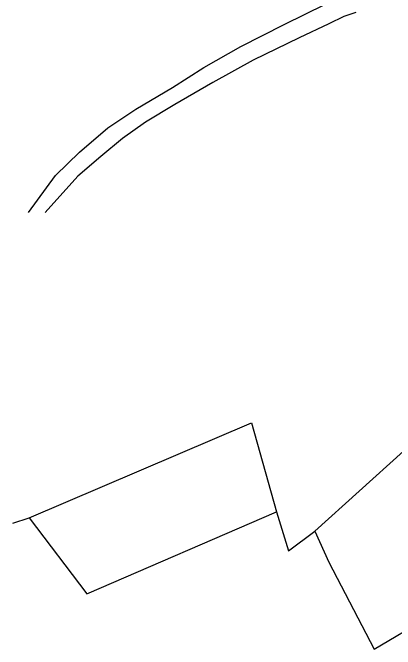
# Model space of a CAD drawing. Header units: millimetres. Extents: x 605783 to 610162, y 1302882 to 1324269.
# Drawn here: x 607568.9 to 607840.4, y 1323457.8 to 1323909.9 of the extents above; entities that cross this region are included whole.
import ezdxf

# ---------------------------------------------------------------- set-up
doc = ezdxf.new("R2010")
doc.units = ezdxf.units.MM
doc.layers.add('2', color=7, linetype='Continuous')

msp = doc.modelspace()

# ---------------------------------------------------------------- linework, layer by layer
at = {"layer": '2', "color": 1, "linetype": 'Continuous'}
for p, q in [((607783.349, 1323541.731), (607846.161, 1323598.585)), ((607621.468, 1323497.203), (607756.179, 1323555.491)), ((607568.931, 1323547.341), (607580.622, 1323551.139)), ((607580.622, 1323551.139), (607621.468, 1323497.203)), ((607783.349, 1323541.731), (607793.234, 1323519.606)), ((607793.234, 1323519.606), (607825.434, 1323457.801))]:
    msp.add_line(p, q, dxfattribs=at)
for points in [[(607580.058, 1323768.041), (607599.185, 1323794.331), (607616.342, 1323810.965), (607636.29, 1323828.126), (607656.265, 1323841.473), (607682.321, 1323856.894), (607704.577, 1323871.019), (607730.891, 1323885.932), (607761.518, 1323901.636), (607790.884, 1323916.061)], [(607812.265, 1323910.098), (607803.902, 1323907.248), (607793.269, 1323902.095), (607772.255, 1323892.046), (607739.596, 1323876.328), (607711.002, 1323860.383), (607683.931, 1323844.702), (607663.189, 1323832.112), (607646.759, 1323820.567), (607631.353, 1323807.757), (607615.192, 1323793.926), (607592.002, 1323768.085)], [(607580.622, 1323551.139), (607738.462, 1323618.547), (607756.179, 1323555.491)], [(607756.179, 1323555.491), (607764.534, 1323527.775), (607783.349, 1323541.731)], [(607825.434, 1323457.801), (607863.058, 1323480.121), (607906.784, 1323506.499)]]:
    msp.add_lwpolyline(points, dxfattribs=at)

doc.saveas('drawing.dxf')
